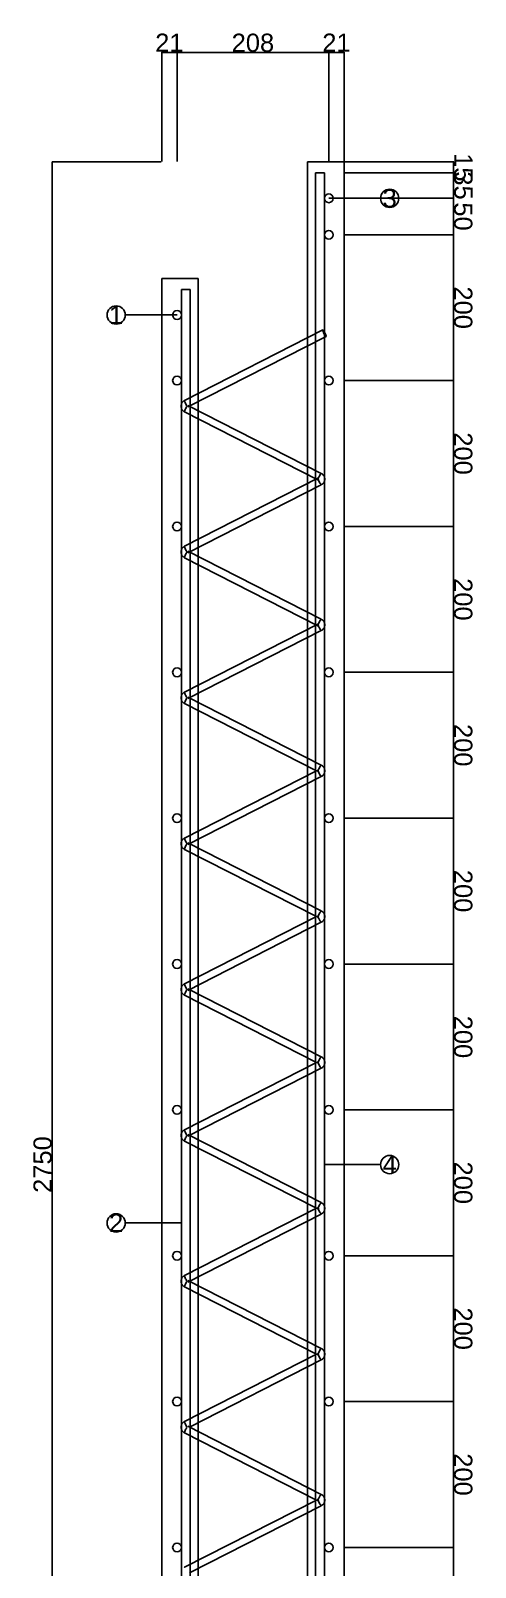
# Model space of a CAD drawing. Header units: millimetres. Extents: x -330 to 11537, y 636 to 5130.
# Drawn here: x 6320 to 6930, y 2873 to 4980 of the extents above; entities that cross this region are included whole.
import ezdxf
from ezdxf.enums import TextEntityAlignment as Align

# ---------------------------------------------------------------- set-up
doc = ezdxf.new("R2010")
doc.units = ezdxf.units.MM
for name, color, linetype in [('cut_line', 7, 'Continuous'), ('form_front_view_embedded', 6, 'Continuous'), ('form_front_view_text', 1, 'Continuous'), ('form_right_view_dimension', 1, 'Continuous'), ('form_right_view_profile', 7, 'Continuous')]:
    doc.layers.add(name, color=color, linetype=linetype)
doc.styles.get("Standard").update_dxf_attribs({"font": 'arial.ttf'})
doc.dimstyles.new('DS_1', dxfattribs={"dimtxt": 25, "dimasz": 0.15, "dimexe": 0.25, "dimexo": 0.625, "dimtad": 1, "dimtxsty": 'Standard', "dimblk": 'OBLIQUE', "dimcen": 2.5, "dimclrd": 256, "dimclre": 256, "dimclrt": 256, "dimazin": 3, "dimtfac": 1, "dimtmove": 1, "dimatfit": 3, "dimlwd": -1, "dimlwe": -1})

# ---------------------------------------------------------------- blocks, each defined once
blk = doc.blocks.new('reinforce_section_two_view_block')
at = {"layer": 'form_front_view_embedded'}
for centre in [(229, 2750), (229, 2700), (21, 2590), (21, 2500), (229, 2500), (21, 2300), (229, 2300), (21, 2100), (229, 2100), (21, 1900), (229, 1900), (21, 1700), (229, 1700), (21, 1500), (229, 1500), (21, 1300), (229, 1300), (21, 1100), (229, 1100), (21, 900), (229, 900)]:
    blk.add_circle(centre, 6, dxfattribs=at)
at = {"layer": 'form_right_view_profile'}
for p, q in [((200, 50), (200, 2800)), ((200, 2800), (250, 2800)), ((211, 65), (211, 2785)), ((211, 2785), (223, 2785)), ((223, 65), (223, 2785)), ((250, 50), (250, 2800)), ((0, 50), (0, 2640)), ((0, 2640), (50, 2640)), ((50, 50), (50, 2640)), ((27, 65), (27, 2625)), ((27, 2625), (39, 2625)), ((39, 65), (39, 2625)), ((31.3, 2472.8), (220.7, 2569.5)), ((35.8, 2463.9), (225.3, 2560.5)), ((220.7, 2569.3), (220.6, 2569.2)), ((220.6, 2569.2), (220.7, 2569)), ((220.7, 2569.5), (220.7, 2569.4)), ((220.8, 2569.5), (220.7, 2569.5)), ((220.7, 2569.4), (220.7, 2569.3)), ((220.7, 2569), (220.8, 2568.5)), ((220.9, 2569.4), (220.8, 2569.5)), ((220.8, 2568.5), (221, 2567.9)), ((221, 2569.4), (220.9, 2569.4)), ((221.1, 2569.2), (221, 2569.4)), ((221, 2567.9), (221.2, 2567.2)), ((221.5, 2568.9), (221.1, 2569.2)), ((221.2, 2567.2), (221.6, 2566.4)), ((221.8, 2568.4), (221.5, 2568.9)), ((221.6, 2566.4), (221.9, 2565.6)), ((222.3, 2567.7), (221.8, 2568.4)), ((221.9, 2565.6), (222.4, 2564.7)), ((222.7, 2567), (222.3, 2567.7)), ((222.4, 2564.7), (222.8, 2563.8)), ((223.2, 2566.2), (222.7, 2567)), ((222.8, 2563.8), (223.3, 2563)), ((223.6, 2565.3), (223.2, 2566.2)), ((223.3, 2563), (223.7, 2562.3)), ((224.1, 2564.4), (223.6, 2565.3)), ((223.7, 2562.3), (224.2, 2561.6)), ((224.4, 2563.6), (224.1, 2564.4)), ((224.2, 2561.6), (224.5, 2561.1)), ((224.8, 2562.8), (224.4, 2563.6)), ((224.5, 2561.1), (224.9, 2560.8)), ((225, 2562.1), (224.8, 2562.8)), ((224.9, 2560.8), (225, 2560.6)), ((225.2, 2561.5), (225, 2562.1)), ((225, 2560.6), (225.1, 2560.6)), ((225.1, 2560.6), (225.2, 2560.5)), ((225.3, 2561), (225.2, 2561.5)), ((225.2, 2560.5), (225.3, 2560.5)), ((225.4, 2560.8), (225.3, 2561)), ((225.3, 2560.7), (225.4, 2560.8)), ((225.3, 2560.6), (225.3, 2560.7)), ((225.3, 2560.5), (225.3, 2560.6)), ((26.6, 2466.2), (26.5, 2465.6)), ((26.5, 2465.6), (26.5, 2465)), ((26.7, 2466.8), (26.6, 2466.2)), ((26.9, 2467.4), (26.7, 2466.8)), ((27, 2467.9), (26.9, 2467.4)), ((27.3, 2468.5), (27, 2467.9)), ((27.5, 2469.1), (27.3, 2468.5)), ((27.8, 2469.6), (27.5, 2469.1)), ((28.1, 2470.1), (27.8, 2469.6)), ((28.5, 2470.6), (28.1, 2470.1)), ((28.9, 2471), (28.5, 2470.6)), ((29.3, 2471.4), (28.9, 2471)), ((29.8, 2471.8), (29.3, 2471.4)), ((30.3, 2472.2), (29.8, 2471.8)), ((30.8, 2472.5), (30.3, 2472.2)), ((31.3, 2472.8), (30.8, 2472.5)), ((31.2, 2472.7), (31.3, 2472.8)), ((31.2, 2472.5), (31.2, 2472.7)), ((31.2, 2472.2), (31.2, 2472.5)), ((31.3, 2471.9), (31.2, 2472.2)), ((31.3, 2472.8), (31.3, 2472.8)), ((31.5, 2471.4), (31.3, 2471.9)), ((31.6, 2470.9), (31.5, 2471.4)), ((32.1, 2469.8), (31.6, 2470.9)), ((32.7, 2468.5), (32.1, 2469.8)), ((33.4, 2467.2), (32.7, 2468.5)), ((34.1, 2466), (33.4, 2467.2)), ((34.7, 2465), (34.1, 2466)), ((218.7, 2372.8), (35.8, 2466.1)), ((26.5, 2465), (26.5, 2464.4)), ((26.5, 2464.4), (26.6, 2463.8)), ((26.6, 2463.8), (26.7, 2463.2)), ((26.7, 2463.2), (26.9, 2462.6)), ((26.9, 2462.6), (27, 2462.1)), ((27, 2462.1), (27.3, 2461.5)), ((27.3, 2461.5), (27.5, 2460.9)), ((27.5, 2460.9), (27.8, 2460.4)), ((27.8, 2460.4), (28.1, 2459.9)), ((28.1, 2459.9), (28.5, 2459.4)), ((28.5, 2459.4), (28.9, 2459)), ((28.9, 2459), (29.3, 2458.6)), ((29.3, 2458.6), (29.8, 2458.2)), ((29.8, 2458.2), (30.3, 2457.8)), ((30.3, 2457.8), (30.8, 2457.5)), ((30.8, 2457.5), (31.3, 2457.2)), ((31.2, 2457.8), (31.3, 2458.1)), ((31.2, 2457.5), (31.2, 2457.8)), ((31.2, 2457.3), (31.2, 2457.5)), ((31.3, 2457.2), (31.2, 2457.3)), ((31.3, 2458.1), (31.5, 2458.6)), ((214.2, 2363.9), (31.3, 2457.2)), ((31.3, 2457.2), (31.3, 2457.2)), ((31.5, 2458.6), (31.6, 2459.1)), ((31.6, 2459.1), (32.1, 2460.2)), ((32.1, 2460.2), (32.7, 2461.5)), ((32.7, 2461.5), (33.4, 2462.8)), ((33.4, 2462.8), (34.1, 2464)), ((34.1, 2464), (34.7, 2465)), ((31.3, 2272.8), (214.2, 2366.1)), ((213.6, 2365.5), (213.5, 2365.3)), ((213.5, 2365.3), (213.5, 2365.2)), ((213.5, 2365.2), (213.5, 2365)), ((213.5, 2365), (213.5, 2364.8)), ((213.5, 2364.8), (213.5, 2364.7)), ((213.5, 2364.7), (213.6, 2364.5)), ((213.7, 2365.7), (213.6, 2365.5)), ((213.6, 2364.5), (213.7, 2364.3)), ((213.8, 2365.8), (213.7, 2365.7)), ((213.7, 2364.3), (213.8, 2364.2)), ((213.9, 2365.9), (213.8, 2365.8)), ((213.8, 2364.2), (213.9, 2364.1)), ((214, 2366), (213.9, 2365.9)), ((213.9, 2364.1), (214, 2364)), ((214.2, 2366.1), (214, 2366)), ((214, 2364), (214.2, 2363.9)), ((214.4, 2365.5), (214.3, 2365)), ((214.3, 2365), (214.4, 2364.5)), ((214.6, 2366.1), (214.4, 2365.5)), ((214.4, 2364.5), (214.6, 2363.9)), ((215.2, 2367.4), (214.6, 2366.1)), ((214.6, 2364.1), (214.9, 2364.5)), ((214.6, 2363.9), (215.2, 2362.6)), ((214.9, 2364.5), (215.3, 2365)), ((215.8, 2368.7), (215.2, 2367.4)), ((215.2, 2362.6), (215.8, 2361.3)), ((216.6, 2370.1), (215.8, 2368.7)), ((215.8, 2361.3), (216.6, 2359.9)), ((217.3, 2371.3), (216.6, 2370.1)), ((216.6, 2359.9), (217.3, 2358.7)), ((217.6, 2371.7), (217.3, 2371.3)), ((217.9, 2372.2), (217.6, 2371.7)), ((218.2, 2372.5), (217.9, 2372.2)), ((218.4, 2372.7), (218.2, 2372.5)), ((218.6, 2372.8), (218.4, 2372.7)), ((218.7, 2372.8), (218.6, 2372.8)), ((218.7, 2372.8), (218.7, 2372.8)), ((219.2, 2372.5), (218.7, 2372.8)), ((219.7, 2372.2), (219.2, 2372.5)), ((220.2, 2371.8), (219.7, 2372.2)), ((220.7, 2371.4), (220.2, 2371.8)), ((221.1, 2371), (220.7, 2371.4)), ((221.5, 2370.6), (221.1, 2371)), ((221.9, 2370.1), (221.5, 2370.6)), ((221.5, 2359.4), (221.9, 2359.9)), ((222.2, 2369.6), (221.9, 2370.1)), ((221.9, 2359.9), (222.2, 2360.4)), ((222.5, 2369.1), (222.2, 2369.6)), ((222.2, 2360.4), (222.5, 2360.9)), ((222.7, 2368.5), (222.5, 2369.1)), ((222.5, 2360.9), (222.7, 2361.5)), ((223, 2367.9), (222.7, 2368.5)), ((222.7, 2361.5), (223, 2362.1)), ((223.1, 2367.4), (223, 2367.9)), ((223, 2362.1), (223.1, 2362.6)), ((223.3, 2366.8), (223.1, 2367.4)), ((223.1, 2362.6), (223.3, 2363.2)), ((223.4, 2366.2), (223.3, 2366.8)), ((223.3, 2363.2), (223.4, 2363.8)), ((223.5, 2365.6), (223.4, 2366.2)), ((223.4, 2363.8), (223.5, 2364.4)), ((223.5, 2365), (223.5, 2365.6)), ((223.5, 2364.4), (223.5, 2365)), ((35.8, 2263.9), (218.7, 2357.2)), ((217.3, 2358.7), (217.6, 2358.3)), ((217.6, 2358.3), (217.9, 2357.8)), ((217.9, 2357.8), (218.2, 2357.5)), ((218.2, 2357.5), (218.4, 2357.3)), ((218.4, 2357.3), (218.6, 2357.2)), ((218.6, 2357.2), (218.7, 2357.2)), ((218.7, 2357.2), (219.2, 2357.5)), ((218.7, 2357.2), (218.7, 2357.2)), ((219.2, 2357.5), (219.7, 2357.8)), ((219.7, 2357.8), (220.2, 2358.2)), ((220.2, 2358.2), (220.7, 2358.6)), ((220.7, 2358.6), (221.1, 2359)), ((221.1, 2359), (221.5, 2359.4)), ((26.6, 2266.2), (26.5, 2265.6)), ((26.5, 2265.6), (26.5, 2265)), ((26.5, 2265), (26.5, 2264.4)), ((26.5, 2264.4), (26.6, 2263.8)), ((26.7, 2266.8), (26.6, 2266.2)), ((26.6, 2263.8), (26.7, 2263.2)), ((26.9, 2267.4), (26.7, 2266.8)), ((26.7, 2263.2), (26.9, 2262.6)), ((27, 2267.9), (26.9, 2267.4)), ((26.9, 2262.6), (27, 2262.1)), ((27.3, 2268.5), (27, 2267.9)), ((27, 2262.1), (27.3, 2261.5)), ((27.5, 2269.1), (27.3, 2268.5)), ((27.3, 2261.5), (27.5, 2260.9)), ((27.8, 2269.6), (27.5, 2269.1)), ((27.5, 2260.9), (27.8, 2260.4)), ((28.1, 2270.1), (27.8, 2269.6)), ((27.8, 2260.4), (28.1, 2259.9)), ((28.5, 2270.6), (28.1, 2270.1)), ((28.1, 2259.9), (28.5, 2259.4)), ((28.9, 2271), (28.5, 2270.6)), ((28.5, 2259.4), (28.9, 2259)), ((29.3, 2271.4), (28.9, 2271)), ((28.9, 2259), (29.3, 2258.6)), ((29.8, 2271.8), (29.3, 2271.4)), ((29.3, 2258.6), (29.8, 2258.2)), ((30.3, 2272.2), (29.8, 2271.8)), ((29.8, 2258.2), (30.3, 2257.8)), ((30.8, 2272.5), (30.3, 2272.2)), ((30.3, 2257.8), (30.8, 2257.5)), ((31.3, 2272.8), (30.8, 2272.5)), ((30.8, 2257.5), (31.3, 2257.2)), ((31.2, 2272.7), (31.3, 2272.8)), ((31.2, 2272.5), (31.2, 2272.7)), ((31.2, 2272.2), (31.2, 2272.5)), ((31.3, 2271.9), (31.2, 2272.2)), ((31.2, 2257.8), (31.3, 2258.1)), ((31.2, 2257.5), (31.2, 2257.8)), ((31.2, 2257.3), (31.2, 2257.5)), ((31.3, 2257.2), (31.2, 2257.3)), ((31.3, 2272.8), (31.3, 2272.8)), ((31.5, 2271.4), (31.3, 2271.9)), ((31.3, 2258.1), (31.5, 2258.6)), ((214.2, 2163.9), (31.3, 2257.2)), ((31.3, 2257.2), (31.3, 2257.2)), ((31.6, 2270.9), (31.5, 2271.4)), ((31.5, 2258.6), (31.6, 2259.1)), ((32.1, 2269.8), (31.6, 2270.9)), ((31.6, 2259.1), (32.1, 2260.2)), ((32.7, 2268.5), (32.1, 2269.8)), ((32.1, 2260.2), (32.7, 2261.5)), ((33.4, 2267.2), (32.7, 2268.5)), ((32.7, 2261.5), (33.4, 2262.8)), ((34.1, 2266), (33.4, 2267.2)), ((33.4, 2262.8), (34.1, 2264)), ((34.7, 2265), (34.1, 2266)), ((34.1, 2264), (34.7, 2265)), ((218.7, 2172.8), (35.8, 2266.1)), ((217.3, 2171.3), (216.6, 2170.1)), ((217.6, 2171.7), (217.3, 2171.3)), ((217.9, 2172.2), (217.6, 2171.7)), ((218.2, 2172.5), (217.9, 2172.2)), ((218.4, 2172.7), (218.2, 2172.5)), ((218.6, 2172.8), (218.4, 2172.7)), ((218.7, 2172.8), (218.6, 2172.8)), ((218.7, 2172.8), (218.7, 2172.8)), ((219.2, 2172.5), (218.7, 2172.8)), ((219.7, 2172.2), (219.2, 2172.5)), ((220.2, 2171.8), (219.7, 2172.2)), ((220.7, 2171.4), (220.2, 2171.8)), ((221.1, 2171), (220.7, 2171.4)), ((221.5, 2170.6), (221.1, 2171)), ((221.9, 2170.1), (221.5, 2170.6)), ((31.3, 2072.8), (214.2, 2166.1)), ((35.8, 2063.9), (218.7, 2157.2)), ((213.6, 2165.5), (213.5, 2165.3)), ((213.5, 2165.3), (213.5, 2165.2)), ((213.5, 2165.2), (213.5, 2165)), ((213.5, 2165), (213.5, 2164.8)), ((213.5, 2164.8), (213.5, 2164.7)), ((213.5, 2164.7), (213.6, 2164.5)), ((213.7, 2165.7), (213.6, 2165.5)), ((213.6, 2164.5), (213.7, 2164.3)), ((213.8, 2165.8), (213.7, 2165.7)), ((213.7, 2164.3), (213.8, 2164.2)), ((213.9, 2165.9), (213.8, 2165.8)), ((213.8, 2164.2), (213.9, 2164.1)), ((214, 2166), (213.9, 2165.9)), ((213.9, 2164.1), (214, 2164)), ((214.2, 2166.1), (214, 2166)), ((214, 2164), (214.2, 2163.9)), ((214.4, 2165.5), (214.3, 2165)), ((214.3, 2165), (214.4, 2164.5)), ((214.6, 2166.1), (214.4, 2165.5)), ((214.4, 2164.5), (214.6, 2163.9)), ((215.2, 2167.4), (214.6, 2166.1)), ((214.6, 2164.1), (214.9, 2164.5)), ((214.6, 2163.9), (215.2, 2162.6)), ((214.9, 2164.5), (215.3, 2165)), ((215.8, 2168.7), (215.2, 2167.4)), ((215.2, 2162.6), (215.8, 2161.3)), ((216.6, 2170.1), (215.8, 2168.7)), ((215.8, 2161.3), (216.6, 2159.9)), ((216.6, 2159.9), (217.3, 2158.7)), ((217.3, 2158.7), (217.6, 2158.3)), ((217.6, 2158.3), (217.9, 2157.8)), ((217.9, 2157.8), (218.2, 2157.5)), ((218.2, 2157.5), (218.4, 2157.3)), ((218.4, 2157.3), (218.6, 2157.2)), ((218.6, 2157.2), (218.7, 2157.2)), ((218.7, 2157.2), (219.2, 2157.5)), ((218.7, 2157.2), (218.7, 2157.2)), ((219.2, 2157.5), (219.7, 2157.8)), ((219.7, 2157.8), (220.2, 2158.2)), ((220.2, 2158.2), (220.7, 2158.6)), ((220.7, 2158.6), (221.1, 2159)), ((221.1, 2159), (221.5, 2159.4)), ((221.5, 2159.4), (221.9, 2159.9)), ((222.2, 2169.6), (221.9, 2170.1)), ((221.9, 2159.9), (222.2, 2160.4)), ((222.5, 2169.1), (222.2, 2169.6)), ((222.2, 2160.4), (222.5, 2160.9)), ((222.7, 2168.5), (222.5, 2169.1)), ((222.5, 2160.9), (222.7, 2161.5)), ((223, 2167.9), (222.7, 2168.5)), ((222.7, 2161.5), (223, 2162.1)), ((223.1, 2167.4), (223, 2167.9)), ((223, 2162.1), (223.1, 2162.6)), ((223.3, 2166.8), (223.1, 2167.4)), ((223.1, 2162.6), (223.3, 2163.2)), ((223.4, 2166.2), (223.3, 2166.8)), ((223.3, 2163.2), (223.4, 2163.8)), ((223.5, 2165.6), (223.4, 2166.2)), ((223.4, 2163.8), (223.5, 2164.4)), ((223.5, 2165), (223.5, 2165.6)), ((223.5, 2164.4), (223.5, 2165)), ((26.6, 2066.2), (26.5, 2065.6)), ((26.5, 2065.6), (26.5, 2065)), ((26.5, 2065), (26.5, 2064.4)), ((26.7, 2066.8), (26.6, 2066.2)), ((26.9, 2067.4), (26.7, 2066.8)), ((27, 2067.9), (26.9, 2067.4)), ((27.3, 2068.5), (27, 2067.9)), ((27.5, 2069.1), (27.3, 2068.5)), ((27.8, 2069.6), (27.5, 2069.1)), ((28.1, 2070.1), (27.8, 2069.6)), ((28.5, 2070.6), (28.1, 2070.1)), ((28.9, 2071), (28.5, 2070.6)), ((29.3, 2071.4), (28.9, 2071)), ((29.8, 2071.8), (29.3, 2071.4)), ((30.3, 2072.2), (29.8, 2071.8)), ((30.8, 2072.5), (30.3, 2072.2)), ((31.3, 2072.8), (30.8, 2072.5)), ((31.2, 2072.7), (31.3, 2072.8)), ((31.2, 2072.5), (31.2, 2072.7)), ((31.2, 2072.2), (31.2, 2072.5)), ((31.3, 2071.9), (31.2, 2072.2)), ((31.3, 2072.8), (31.3, 2072.8)), ((31.5, 2071.4), (31.3, 2071.9)), ((31.6, 2070.9), (31.5, 2071.4)), ((32.1, 2069.8), (31.6, 2070.9)), ((32.7, 2068.5), (32.1, 2069.8)), ((33.4, 2067.2), (32.7, 2068.5)), ((34.1, 2066), (33.4, 2067.2)), ((34.7, 2065), (34.1, 2066)), ((34.1, 2064), (34.7, 2065)), ((218.7, 1972.8), (35.8, 2066.1)), ((26.5, 2064.4), (26.6, 2063.8)), ((26.6, 2063.8), (26.7, 2063.2)), ((26.7, 2063.2), (26.9, 2062.6)), ((26.9, 2062.6), (27, 2062.1)), ((27, 2062.1), (27.3, 2061.5)), ((27.3, 2061.5), (27.5, 2060.9)), ((27.5, 2060.9), (27.8, 2060.4)), ((27.8, 2060.4), (28.1, 2059.9)), ((28.1, 2059.9), (28.5, 2059.4)), ((28.5, 2059.4), (28.9, 2059)), ((28.9, 2059), (29.3, 2058.6)), ((29.3, 2058.6), (29.8, 2058.2)), ((29.8, 2058.2), (30.3, 2057.8)), ((30.3, 2057.8), (30.8, 2057.5)), ((30.8, 2057.5), (31.3, 2057.2)), ((31.2, 2057.8), (31.3, 2058.1)), ((31.2, 2057.5), (31.2, 2057.8)), ((31.2, 2057.3), (31.2, 2057.5)), ((31.3, 2057.2), (31.2, 2057.3)), ((31.3, 2058.1), (31.5, 2058.6)), ((212, 1965), (31.3, 2057.2)), ((31.3, 2057.2), (31.3, 2057.2)), ((31.5, 2058.6), (31.6, 2059.1)), ((31.6, 2059.1), (32.1, 2060.2)), ((32.1, 2060.2), (32.7, 2061.5)), ((32.7, 2061.5), (33.4, 2062.8)), ((33.4, 2062.8), (34.1, 2064)), ((31.3, 1872.8), (212, 1965)), ((213.6, 1965.5), (213.5, 1965.3)), ((213.5, 1965.3), (213.5, 1965.2)), ((213.5, 1965.2), (213.5, 1965)), ((213.5, 1965), (213.5, 1964.8)), ((213.5, 1964.8), (213.5, 1964.7)), ((213.5, 1964.7), (213.6, 1964.5)), ((213.7, 1965.7), (213.6, 1965.5)), ((213.6, 1964.5), (213.7, 1964.3)), ((213.8, 1965.8), (213.7, 1965.7)), ((213.7, 1964.3), (213.8, 1964.2)), ((213.9, 1965.9), (213.8, 1965.8)), ((213.8, 1964.2), (213.9, 1964.1)), ((214, 1966), (213.9, 1965.9)), ((213.9, 1964.1), (214, 1964)), ((214.2, 1966.1), (214, 1966)), ((214, 1964), (214.2, 1963.9)), ((214.4, 1965.5), (214.3, 1965)), ((214.3, 1965), (214.4, 1964.5)), ((214.6, 1966.1), (214.4, 1965.5)), ((214.4, 1964.5), (214.6, 1963.9)), ((215.2, 1967.4), (214.6, 1966.1)), ((214.6, 1964.1), (214.9, 1964.5)), ((214.6, 1963.9), (215.2, 1962.6)), ((214.9, 1964.5), (215.3, 1965)), ((215.8, 1968.7), (215.2, 1967.4)), ((215.2, 1962.6), (215.8, 1961.3)), ((216.6, 1970.1), (215.8, 1968.7)), ((215.8, 1961.3), (216.6, 1959.9)), ((217.3, 1971.3), (216.6, 1970.1)), ((216.6, 1959.9), (217.3, 1958.7)), ((217.6, 1971.7), (217.3, 1971.3)), ((217.9, 1972.2), (217.6, 1971.7)), ((218.2, 1972.5), (217.9, 1972.2)), ((218.4, 1972.7), (218.2, 1972.5)), ((218.6, 1972.8), (218.4, 1972.7)), ((218.7, 1972.8), (218.6, 1972.8)), ((218.7, 1972.8), (218.7, 1972.8)), ((219.2, 1972.5), (218.7, 1972.8)), ((219.7, 1972.2), (219.2, 1972.5)), ((220.2, 1971.8), (219.7, 1972.2)), ((220.7, 1971.4), (220.2, 1971.8)), ((221.1, 1971), (220.7, 1971.4)), ((221.5, 1970.6), (221.1, 1971)), ((221.9, 1970.1), (221.5, 1970.6)), ((221.5, 1959.4), (221.9, 1959.9)), ((222.2, 1969.6), (221.9, 1970.1)), ((221.9, 1959.9), (222.2, 1960.4)), ((222.5, 1969.1), (222.2, 1969.6)), ((222.2, 1960.4), (222.5, 1960.9)), ((222.7, 1968.5), (222.5, 1969.1)), ((222.5, 1960.9), (222.7, 1961.5)), ((223, 1967.9), (222.7, 1968.5)), ((222.7, 1961.5), (223, 1962.1)), ((223.1, 1967.4), (223, 1967.9)), ((223, 1962.1), (223.1, 1962.6)), ((223.3, 1966.8), (223.1, 1967.4)), ((223.1, 1962.6), (223.3, 1963.2)), ((223.4, 1966.2), (223.3, 1966.8)), ((223.3, 1963.2), (223.4, 1963.8)), ((223.5, 1965.6), (223.4, 1966.2)), ((223.4, 1963.8), (223.5, 1964.4)), ((223.5, 1965), (223.5, 1965.6)), ((223.5, 1964.4), (223.5, 1965)), ((35.8, 1863.9), (218.7, 1957.2)), ((217.3, 1958.7), (217.6, 1958.3)), ((217.6, 1958.3), (217.9, 1957.8)), ((217.9, 1957.8), (218.2, 1957.5)), ((218.2, 1957.5), (218.4, 1957.3)), ((218.4, 1957.3), (218.6, 1957.2)), ((218.6, 1957.2), (218.7, 1957.2)), ((218.7, 1957.2), (219.2, 1957.5)), ((218.7, 1957.2), (218.7, 1957.2)), ((219.2, 1957.5), (219.7, 1957.8)), ((219.7, 1957.8), (220.2, 1958.2)), ((220.2, 1958.2), (220.7, 1958.6)), ((220.7, 1958.6), (221.1, 1959)), ((221.1, 1959), (221.5, 1959.4)), ((26.6, 1866.2), (26.5, 1865.6)), ((26.5, 1865.6), (26.5, 1865)), ((26.5, 1865), (26.5, 1864.4)), ((26.5, 1864.4), (26.6, 1863.8)), ((26.7, 1866.8), (26.6, 1866.2)), ((26.6, 1863.8), (26.7, 1863.2)), ((26.9, 1867.4), (26.7, 1866.8)), ((26.7, 1863.2), (26.9, 1862.6)), ((27, 1867.9), (26.9, 1867.4)), ((26.9, 1862.6), (27, 1862.1)), ((27.3, 1868.5), (27, 1867.9)), ((27, 1862.1), (27.3, 1861.5)), ((27.5, 1869.1), (27.3, 1868.5)), ((27.3, 1861.5), (27.5, 1860.9)), ((27.8, 1869.6), (27.5, 1869.1)), ((27.5, 1860.9), (27.8, 1860.4)), ((28.1, 1870.1), (27.8, 1869.6)), ((27.8, 1860.4), (28.1, 1859.9)), ((28.5, 1870.6), (28.1, 1870.1)), ((28.1, 1859.9), (28.5, 1859.4)), ((28.9, 1871), (28.5, 1870.6)), ((28.5, 1859.4), (28.9, 1859)), ((29.3, 1871.4), (28.9, 1871)), ((28.9, 1859), (29.3, 1858.6)), ((29.8, 1871.8), (29.3, 1871.4)), ((29.3, 1858.6), (29.8, 1858.2)), ((30.3, 1872.2), (29.8, 1871.8)), ((29.8, 1858.2), (30.3, 1857.8)), ((30.8, 1872.5), (30.3, 1872.2)), ((30.3, 1857.8), (30.8, 1857.5)), ((31.3, 1872.8), (30.8, 1872.5)), ((30.8, 1857.5), (31.3, 1857.2)), ((31.2, 1872.7), (31.3, 1872.8)), ((31.2, 1872.5), (31.2, 1872.7)), ((31.2, 1872.2), (31.2, 1872.5)), ((31.3, 1871.9), (31.2, 1872.2)), ((31.2, 1857.8), (31.3, 1858.1)), ((31.2, 1857.5), (31.2, 1857.8)), ((31.2, 1857.3), (31.2, 1857.5)), ((31.3, 1857.2), (31.2, 1857.3)), ((31.3, 1872.8), (31.3, 1872.8)), ((31.5, 1871.4), (31.3, 1871.9)), ((31.3, 1858.1), (31.5, 1858.6)), ((212, 1765), (31.3, 1857.2)), ((31.3, 1857.2), (31.3, 1857.2)), ((31.6, 1870.9), (31.5, 1871.4)), ((31.5, 1858.6), (31.6, 1859.1)), ((32.1, 1869.8), (31.6, 1870.9)), ((31.6, 1859.1), (32.1, 1860.2)), ((32.7, 1868.5), (32.1, 1869.8)), ((32.1, 1860.2), (32.7, 1861.5)), ((33.4, 1867.2), (32.7, 1868.5)), ((32.7, 1861.5), (33.4, 1862.8)), ((34.1, 1866), (33.4, 1867.2)), ((33.4, 1862.8), (34.1, 1864)), ((34.7, 1865), (34.1, 1866)), ((34.1, 1864), (34.7, 1865)), ((218.7, 1772.8), (35.8, 1866.1)), ((216.6, 1770.1), (215.8, 1768.7)), ((217.3, 1771.3), (216.6, 1770.1)), ((217.6, 1771.7), (217.3, 1771.3)), ((217.9, 1772.2), (217.6, 1771.7)), ((218.2, 1772.5), (217.9, 1772.2)), ((218.4, 1772.7), (218.2, 1772.5)), ((218.6, 1772.8), (218.4, 1772.7)), ((218.7, 1772.8), (218.6, 1772.8)), ((218.7, 1772.8), (218.7, 1772.8)), ((219.2, 1772.5), (218.7, 1772.8)), ((219.7, 1772.2), (219.2, 1772.5)), ((220.2, 1771.8), (219.7, 1772.2)), ((220.7, 1771.4), (220.2, 1771.8)), ((221.1, 1771), (220.7, 1771.4)), ((221.5, 1770.6), (221.1, 1771)), ((221.9, 1770.1), (221.5, 1770.6)), ((222.2, 1769.6), (221.9, 1770.1)), ((31.3, 1672.8), (212, 1765)), ((35.8, 1663.9), (218.7, 1757.2)), ((213.6, 1765.5), (213.5, 1765.3)), ((213.5, 1765.3), (213.5, 1765.2)), ((213.5, 1765.2), (213.5, 1765)), ((213.5, 1765), (213.5, 1764.8)), ((213.5, 1764.8), (213.5, 1764.7)), ((213.5, 1764.7), (213.6, 1764.5)), ((213.7, 1765.7), (213.6, 1765.5)), ((213.6, 1764.5), (213.7, 1764.3)), ((213.8, 1765.8), (213.7, 1765.7)), ((213.7, 1764.3), (213.8, 1764.2)), ((213.9, 1765.9), (213.8, 1765.8)), ((213.8, 1764.2), (213.9, 1764.1)), ((214, 1766), (213.9, 1765.9)), ((213.9, 1764.1), (214, 1764)), ((214.2, 1766.1), (214, 1766)), ((214, 1764), (214.2, 1763.9)), ((214.4, 1765.5), (214.3, 1765)), ((214.3, 1765), (214.4, 1764.5)), ((214.6, 1766.1), (214.4, 1765.5)), ((214.4, 1764.5), (214.6, 1763.9)), ((215.2, 1767.4), (214.6, 1766.1)), ((214.6, 1764.1), (214.9, 1764.5)), ((214.6, 1763.9), (215.2, 1762.6)), ((214.9, 1764.5), (215.3, 1765)), ((215.8, 1768.7), (215.2, 1767.4)), ((215.2, 1762.6), (215.8, 1761.3)), ((215.8, 1761.3), (216.6, 1759.9)), ((216.6, 1759.9), (217.3, 1758.7)), ((217.3, 1758.7), (217.6, 1758.3)), ((217.6, 1758.3), (217.9, 1757.8)), ((217.9, 1757.8), (218.2, 1757.5)), ((218.2, 1757.5), (218.4, 1757.3)), ((218.4, 1757.3), (218.6, 1757.2)), ((218.6, 1757.2), (218.7, 1757.2)), ((218.7, 1757.2), (219.2, 1757.5)), ((218.7, 1757.2), (218.7, 1757.2)), ((219.2, 1757.5), (219.7, 1757.8)), ((219.7, 1757.8), (220.2, 1758.2)), ((220.2, 1758.2), (220.7, 1758.6)), ((220.7, 1758.6), (221.1, 1759)), ((221.1, 1759), (221.5, 1759.4)), ((221.5, 1759.4), (221.9, 1759.9)), ((221.9, 1759.9), (222.2, 1760.4)), ((222.5, 1769.1), (222.2, 1769.6)), ((222.2, 1760.4), (222.5, 1760.9)), ((222.7, 1768.5), (222.5, 1769.1)), ((222.5, 1760.9), (222.7, 1761.5)), ((223, 1767.9), (222.7, 1768.5)), ((222.7, 1761.5), (223, 1762.1)), ((223.1, 1767.4), (223, 1767.9)), ((223, 1762.1), (223.1, 1762.6)), ((223.3, 1766.8), (223.1, 1767.4)), ((223.1, 1762.6), (223.3, 1763.2)), ((223.4, 1766.2), (223.3, 1766.8)), ((223.3, 1763.2), (223.4, 1763.8)), ((223.5, 1765.6), (223.4, 1766.2)), ((223.4, 1763.8), (223.5, 1764.4)), ((223.5, 1765), (223.5, 1765.6)), ((223.5, 1764.4), (223.5, 1765)), ((26.6, 1666.2), (26.5, 1665.6)), ((26.5, 1665.6), (26.5, 1665)), ((26.5, 1665), (26.5, 1664.4)), ((26.7, 1666.8), (26.6, 1666.2)), ((26.9, 1667.4), (26.7, 1666.8)), ((27, 1667.9), (26.9, 1667.4)), ((27.3, 1668.5), (27, 1667.9)), ((27.5, 1669.1), (27.3, 1668.5)), ((27.8, 1669.6), (27.5, 1669.1)), ((28.1, 1670.1), (27.8, 1669.6)), ((28.5, 1670.6), (28.1, 1670.1)), ((28.9, 1671), (28.5, 1670.6)), ((29.3, 1671.4), (28.9, 1671)), ((29.8, 1671.8), (29.3, 1671.4)), ((30.3, 1672.2), (29.8, 1671.8)), ((30.8, 1672.5), (30.3, 1672.2)), ((31.3, 1672.8), (30.8, 1672.5)), ((31.2, 1672.7), (31.3, 1672.8)), ((31.2, 1672.5), (31.2, 1672.7)), ((31.2, 1672.2), (31.2, 1672.5)), ((31.3, 1671.9), (31.2, 1672.2)), ((31.3, 1672.8), (31.3, 1672.8)), ((31.5, 1671.4), (31.3, 1671.9)), ((31.6, 1670.9), (31.5, 1671.4)), ((32.1, 1669.8), (31.6, 1670.9)), ((32.7, 1668.5), (32.1, 1669.8)), ((33.4, 1667.2), (32.7, 1668.5)), ((34.1, 1666), (33.4, 1667.2)), ((34.7, 1665), (34.1, 1666)), ((34.1, 1664), (34.7, 1665)), ((218.7, 1572.8), (35.8, 1666.1)), ((26.5, 1664.4), (26.6, 1663.8)), ((26.6, 1663.8), (26.7, 1663.2)), ((26.7, 1663.2), (26.9, 1662.6)), ((26.9, 1662.6), (27, 1662.1)), ((27, 1662.1), (27.3, 1661.5)), ((27.3, 1661.5), (27.5, 1660.9)), ((27.5, 1660.9), (27.8, 1660.4)), ((27.8, 1660.4), (28.1, 1659.9)), ((28.1, 1659.9), (28.5, 1659.4)), ((28.5, 1659.4), (28.9, 1659)), ((28.9, 1659), (29.3, 1658.6)), ((29.3, 1658.6), (29.8, 1658.2)), ((29.8, 1658.2), (30.3, 1657.8)), ((30.3, 1657.8), (30.8, 1657.5)), ((30.8, 1657.5), (31.3, 1657.2)), ((31.2, 1657.8), (31.3, 1658.1)), ((31.2, 1657.5), (31.2, 1657.8)), ((31.2, 1657.3), (31.2, 1657.5)), ((31.3, 1657.2), (31.2, 1657.3)), ((31.3, 1658.1), (31.5, 1658.6)), ((212, 1565), (31.3, 1657.2)), ((31.3, 1657.2), (31.3, 1657.2)), ((31.5, 1658.6), (31.6, 1659.1)), ((31.6, 1659.1), (32.1, 1660.2)), ((32.1, 1660.2), (32.7, 1661.5)), ((32.7, 1661.5), (33.4, 1662.8)), ((33.4, 1662.8), (34.1, 1664)), ((31.3, 1472.8), (212, 1565)), ((213.6, 1565.5), (213.5, 1565.3)), ((213.5, 1565.3), (213.5, 1565.2)), ((213.5, 1565.2), (213.5, 1565)), ((213.5, 1565), (213.5, 1564.8)), ((213.5, 1564.8), (213.5, 1564.7)), ((213.5, 1564.7), (213.6, 1564.5)), ((213.7, 1565.7), (213.6, 1565.5)), ((213.6, 1564.5), (213.7, 1564.3)), ((213.8, 1565.8), (213.7, 1565.7)), ((213.7, 1564.3), (213.8, 1564.2)), ((213.9, 1565.9), (213.8, 1565.8)), ((213.8, 1564.2), (213.9, 1564.1)), ((214, 1566), (213.9, 1565.9)), ((213.9, 1564.1), (214, 1564)), ((214.2, 1566.1), (214, 1566)), ((214, 1564), (214.2, 1563.9)), ((214.4, 1565.5), (214.3, 1565)), ((214.3, 1565), (214.4, 1564.5)), ((214.6, 1566.1), (214.4, 1565.5)), ((214.4, 1564.5), (214.6, 1563.9)), ((215.2, 1567.4), (214.6, 1566.1)), ((214.6, 1564.1), (214.9, 1564.5)), ((214.6, 1563.9), (215.2, 1562.6)), ((214.9, 1564.5), (215.3, 1565)), ((215.8, 1568.7), (215.2, 1567.4)), ((215.2, 1562.6), (215.8, 1561.3)), ((216.6, 1570.1), (215.8, 1568.7)), ((215.8, 1561.3), (216.6, 1559.9)), ((217.3, 1571.3), (216.6, 1570.1)), ((216.6, 1559.9), (217.3, 1558.7)), ((217.6, 1571.7), (217.3, 1571.3)), ((217.9, 1572.2), (217.6, 1571.7)), ((218.2, 1572.5), (217.9, 1572.2)), ((218.4, 1572.7), (218.2, 1572.5)), ((218.6, 1572.8), (218.4, 1572.7)), ((218.7, 1572.8), (218.6, 1572.8)), ((218.7, 1572.8), (218.7, 1572.8)), ((219.2, 1572.5), (218.7, 1572.8)), ((219.7, 1572.2), (219.2, 1572.5)), ((220.2, 1571.8), (219.7, 1572.2)), ((220.7, 1571.4), (220.2, 1571.8)), ((221.1, 1571), (220.7, 1571.4)), ((221.5, 1570.6), (221.1, 1571)), ((221.1, 1559), (221.5, 1559.4)), ((221.9, 1570.1), (221.5, 1570.6)), ((221.5, 1559.4), (221.9, 1559.9)), ((222.2, 1569.6), (221.9, 1570.1)), ((221.9, 1559.9), (222.2, 1560.4)), ((222.5, 1569.1), (222.2, 1569.6)), ((222.2, 1560.4), (222.5, 1560.9)), ((222.7, 1568.5), (222.5, 1569.1)), ((222.5, 1560.9), (222.7, 1561.5)), ((223, 1567.9), (222.7, 1568.5)), ((222.7, 1561.5), (223, 1562.1)), ((223.1, 1567.4), (223, 1567.9)), ((223, 1562.1), (223.1, 1562.6)), ((223.3, 1566.8), (223.1, 1567.4)), ((223.1, 1562.6), (223.3, 1563.2)), ((223.4, 1566.2), (223.3, 1566.8)), ((223.3, 1563.2), (223.4, 1563.8)), ((223.5, 1565.6), (223.4, 1566.2)), ((223.4, 1563.8), (223.5, 1564.4)), ((223.5, 1565), (223.5, 1565.6)), ((223.5, 1564.4), (223.5, 1565)), ((35.8, 1463.9), (218.7, 1557.2)), ((217.3, 1558.7), (217.6, 1558.3)), ((217.6, 1558.3), (217.9, 1557.8)), ((217.9, 1557.8), (218.2, 1557.5)), ((218.2, 1557.5), (218.4, 1557.3)), ((218.4, 1557.3), (218.6, 1557.2)), ((218.6, 1557.2), (218.7, 1557.2)), ((218.7, 1557.2), (219.2, 1557.5)), ((218.7, 1557.2), (218.7, 1557.2)), ((219.2, 1557.5), (219.7, 1557.8)), ((219.7, 1557.8), (220.2, 1558.2)), ((220.2, 1558.2), (220.7, 1558.6)), ((220.7, 1558.6), (221.1, 1559)), ((26.6, 1466.2), (26.5, 1465.6)), ((26.5, 1465.6), (26.5, 1465)), ((26.5, 1465), (26.5, 1464.4)), ((26.5, 1464.4), (26.6, 1463.8)), ((26.7, 1466.8), (26.6, 1466.2)), ((26.6, 1463.8), (26.7, 1463.2)), ((26.9, 1467.4), (26.7, 1466.8)), ((26.7, 1463.2), (26.9, 1462.6)), ((27, 1467.9), (26.9, 1467.4)), ((26.9, 1462.6), (27, 1462.1)), ((27.3, 1468.5), (27, 1467.9)), ((27, 1462.1), (27.3, 1461.5)), ((27.5, 1469.1), (27.3, 1468.5)), ((27.3, 1461.5), (27.5, 1460.9)), ((27.8, 1469.6), (27.5, 1469.1)), ((27.5, 1460.9), (27.8, 1460.4)), ((28.1, 1470.1), (27.8, 1469.6)), ((27.8, 1460.4), (28.1, 1459.9)), ((28.5, 1470.6), (28.1, 1470.1)), ((28.1, 1459.9), (28.5, 1459.4)), ((28.9, 1471), (28.5, 1470.6)), ((28.5, 1459.4), (28.9, 1459)), ((29.3, 1471.4), (28.9, 1471)), ((28.9, 1459), (29.3, 1458.6)), ((29.8, 1471.8), (29.3, 1471.4)), ((29.3, 1458.6), (29.8, 1458.2)), ((30.3, 1472.2), (29.8, 1471.8)), ((29.8, 1458.2), (30.3, 1457.8)), ((30.8, 1472.5), (30.3, 1472.2)), ((30.3, 1457.8), (30.8, 1457.5)), ((31.3, 1472.8), (30.8, 1472.5)), ((30.8, 1457.5), (31.3, 1457.2)), ((31.2, 1472.7), (31.3, 1472.8)), ((31.2, 1472.5), (31.2, 1472.7)), ((31.2, 1472.2), (31.2, 1472.5)), ((31.3, 1471.9), (31.2, 1472.2)), ((31.2, 1457.8), (31.3, 1458.1)), ((31.2, 1457.5), (31.2, 1457.8)), ((31.2, 1457.3), (31.2, 1457.5)), ((31.3, 1457.2), (31.2, 1457.3)), ((31.3, 1472.8), (31.3, 1472.8)), ((31.5, 1471.4), (31.3, 1471.9)), ((31.3, 1458.1), (31.5, 1458.6)), ((212, 1365), (31.3, 1457.2)), ((31.3, 1457.2), (31.3, 1457.2)), ((31.6, 1470.9), (31.5, 1471.4)), ((31.5, 1458.6), (31.6, 1459.1)), ((32.1, 1469.8), (31.6, 1470.9)), ((31.6, 1459.1), (32.1, 1460.2)), ((32.7, 1468.5), (32.1, 1469.8)), ((32.1, 1460.2), (32.7, 1461.5)), ((33.4, 1467.2), (32.7, 1468.5)), ((32.7, 1461.5), (33.4, 1462.8)), ((34.1, 1466), (33.4, 1467.2)), ((33.4, 1462.8), (34.1, 1464)), ((34.7, 1465), (34.1, 1466)), ((34.1, 1464), (34.7, 1465)), ((218.7, 1372.8), (35.8, 1466.1)), ((216.6, 1370.1), (215.8, 1368.7)), ((217.3, 1371.3), (216.6, 1370.1)), ((217.6, 1371.7), (217.3, 1371.3)), ((217.9, 1372.2), (217.6, 1371.7)), ((218.2, 1372.5), (217.9, 1372.2)), ((218.4, 1372.7), (218.2, 1372.5)), ((218.6, 1372.8), (218.4, 1372.7)), ((218.7, 1372.8), (218.6, 1372.8)), ((218.7, 1372.8), (218.7, 1372.8)), ((219.2, 1372.5), (218.7, 1372.8)), ((219.7, 1372.2), (219.2, 1372.5)), ((220.2, 1371.8), (219.7, 1372.2)), ((220.7, 1371.4), (220.2, 1371.8)), ((221.1, 1371), (220.7, 1371.4)), ((221.5, 1370.6), (221.1, 1371)), ((221.9, 1370.1), (221.5, 1370.6)), ((222.2, 1369.6), (221.9, 1370.1)), ((222.5, 1369.1), (222.2, 1369.6)), ((31.3, 1272.8), (212, 1365)), ((35.8, 1263.9), (218.7, 1357.2)), ((213.6, 1365.5), (213.5, 1365.3)), ((213.5, 1365.3), (213.5, 1365.2)), ((213.5, 1365.2), (213.5, 1365)), ((213.5, 1365), (213.5, 1364.8)), ((213.5, 1364.8), (213.5, 1364.7)), ((213.5, 1364.7), (213.6, 1364.5)), ((213.7, 1365.7), (213.6, 1365.5)), ((213.6, 1364.5), (213.7, 1364.3)), ((213.8, 1365.8), (213.7, 1365.7)), ((213.7, 1364.3), (213.8, 1364.2)), ((213.9, 1365.9), (213.8, 1365.8)), ((213.8, 1364.2), (213.9, 1364.1)), ((214, 1366), (213.9, 1365.9)), ((213.9, 1364.1), (214, 1364)), ((214.2, 1366.1), (214, 1366)), ((214, 1364), (214.2, 1363.9)), ((214.4, 1365.5), (214.3, 1365)), ((214.3, 1365), (214.4, 1364.5)), ((214.6, 1366.1), (214.4, 1365.5)), ((214.4, 1364.5), (214.6, 1363.9)), ((215.2, 1367.4), (214.6, 1366.1)), ((214.6, 1364.1), (214.9, 1364.5)), ((214.6, 1363.9), (215.2, 1362.6)), ((214.9, 1364.5), (215.3, 1365)), ((215.8, 1368.7), (215.2, 1367.4)), ((215.2, 1362.6), (215.8, 1361.3)), ((215.8, 1361.3), (216.6, 1359.9)), ((216.6, 1359.9), (217.3, 1358.7)), ((217.3, 1358.7), (217.6, 1358.3)), ((217.6, 1358.3), (217.9, 1357.8)), ((217.9, 1357.8), (218.2, 1357.5)), ((218.2, 1357.5), (218.4, 1357.3)), ((218.4, 1357.3), (218.6, 1357.2)), ((218.6, 1357.2), (218.7, 1357.2)), ((218.7, 1357.2), (219.2, 1357.5)), ((218.7, 1357.2), (218.7, 1357.2)), ((219.2, 1357.5), (219.7, 1357.8)), ((219.7, 1357.8), (220.2, 1358.2)), ((220.2, 1358.2), (220.7, 1358.6)), ((220.7, 1358.6), (221.1, 1359)), ((221.1, 1359), (221.5, 1359.4)), ((221.5, 1359.4), (221.9, 1359.9)), ((221.9, 1359.9), (222.2, 1360.4)), ((222.2, 1360.4), (222.5, 1360.9)), ((222.7, 1368.5), (222.5, 1369.1)), ((222.5, 1360.9), (222.7, 1361.5)), ((223, 1367.9), (222.7, 1368.5)), ((222.7, 1361.5), (223, 1362.1)), ((223.1, 1367.4), (223, 1367.9)), ((223, 1362.1), (223.1, 1362.6)), ((223.3, 1366.8), (223.1, 1367.4)), ((223.1, 1362.6), (223.3, 1363.2)), ((223.4, 1366.2), (223.3, 1366.8)), ((223.3, 1363.2), (223.4, 1363.8)), ((223.5, 1365.6), (223.4, 1366.2)), ((223.4, 1363.8), (223.5, 1364.4)), ((223.5, 1365), (223.5, 1365.6)), ((223.5, 1364.4), (223.5, 1365)), ((26.6, 1266.2), (26.5, 1265.6)), ((26.5, 1265.6), (26.5, 1265)), ((26.5, 1265), (26.5, 1264.4)), ((26.5, 1264.4), (26.6, 1263.8)), ((26.7, 1266.8), (26.6, 1266.2)), ((26.9, 1267.4), (26.7, 1266.8)), ((27, 1267.9), (26.9, 1267.4)), ((27.3, 1268.5), (27, 1267.9)), ((27.5, 1269.1), (27.3, 1268.5)), ((27.8, 1269.6), (27.5, 1269.1)), ((28.1, 1270.1), (27.8, 1269.6)), ((28.5, 1270.6), (28.1, 1270.1)), ((28.9, 1271), (28.5, 1270.6)), ((29.3, 1271.4), (28.9, 1271)), ((29.8, 1271.8), (29.3, 1271.4)), ((30.3, 1272.2), (29.8, 1271.8)), ((30.8, 1272.5), (30.3, 1272.2)), ((31.3, 1272.8), (30.8, 1272.5)), ((31.2, 1272.7), (31.3, 1272.8)), ((31.2, 1272.5), (31.2, 1272.7)), ((31.2, 1272.2), (31.2, 1272.5)), ((31.3, 1271.9), (31.2, 1272.2)), ((31.3, 1272.8), (31.3, 1272.8)), ((31.5, 1271.4), (31.3, 1271.9)), ((31.6, 1270.9), (31.5, 1271.4)), ((32.1, 1269.8), (31.6, 1270.9)), ((32.7, 1268.5), (32.1, 1269.8)), ((33.4, 1267.2), (32.7, 1268.5)), ((34.1, 1266), (33.4, 1267.2)), ((34.7, 1265), (34.1, 1266)), ((34.1, 1264), (34.7, 1265)), ((218.7, 1172.8), (35.8, 1266.1)), ((26.6, 1263.8), (26.7, 1263.2)), ((26.7, 1263.2), (26.9, 1262.6)), ((26.9, 1262.6), (27, 1262.1)), ((27, 1262.1), (27.3, 1261.5)), ((27.3, 1261.5), (27.5, 1260.9)), ((27.5, 1260.9), (27.8, 1260.4)), ((27.8, 1260.4), (28.1, 1259.9)), ((28.1, 1259.9), (28.5, 1259.4)), ((28.5, 1259.4), (28.9, 1259)), ((28.9, 1259), (29.3, 1258.6)), ((29.3, 1258.6), (29.8, 1258.2)), ((29.8, 1258.2), (30.3, 1257.8)), ((30.3, 1257.8), (30.8, 1257.5)), ((30.8, 1257.5), (31.3, 1257.2)), ((31.2, 1257.8), (31.3, 1258.1)), ((31.2, 1257.5), (31.2, 1257.8)), ((31.2, 1257.3), (31.2, 1257.5)), ((31.3, 1257.2), (31.2, 1257.3)), ((31.3, 1258.1), (31.5, 1258.6)), ((212, 1165), (31.3, 1257.2)), ((31.3, 1257.2), (31.3, 1257.2)), ((31.5, 1258.6), (31.6, 1259.1)), ((31.6, 1259.1), (32.1, 1260.2)), ((32.1, 1260.2), (32.7, 1261.5)), ((32.7, 1261.5), (33.4, 1262.8)), ((33.4, 1262.8), (34.1, 1264)), ((31.3, 1072.8), (212, 1165)), ((213.6, 1165.5), (213.5, 1165.3)), ((213.5, 1165.3), (213.5, 1165.2)), ((213.5, 1165.2), (213.5, 1165)), ((213.5, 1165), (213.5, 1164.8)), ((213.5, 1164.8), (213.5, 1164.7)), ((213.5, 1164.7), (213.6, 1164.5)), ((213.7, 1165.7), (213.6, 1165.5)), ((213.6, 1164.5), (213.7, 1164.3)), ((213.8, 1165.8), (213.7, 1165.7)), ((213.7, 1164.3), (213.8, 1164.2)), ((213.9, 1165.9), (213.8, 1165.8)), ((213.8, 1164.2), (213.9, 1164.1)), ((214, 1166), (213.9, 1165.9)), ((213.9, 1164.1), (214, 1164)), ((214.2, 1166.1), (214, 1166)), ((214, 1164), (214.2, 1163.9)), ((214.4, 1165.5), (214.3, 1165)), ((214.3, 1165), (214.4, 1164.5)), ((214.6, 1166.1), (214.4, 1165.5)), ((214.4, 1164.5), (214.6, 1163.9)), ((215.2, 1167.4), (214.6, 1166.1)), ((214.6, 1164.1), (214.9, 1164.5)), ((214.6, 1163.9), (215.2, 1162.6)), ((214.9, 1164.5), (215.3, 1165)), ((215.8, 1168.7), (215.2, 1167.4)), ((215.2, 1162.6), (215.8, 1161.3)), ((216.6, 1170.1), (215.8, 1168.7)), ((215.8, 1161.3), (216.6, 1159.9)), ((217.3, 1171.3), (216.6, 1170.1)), ((216.6, 1159.9), (217.3, 1158.7)), ((217.6, 1171.7), (217.3, 1171.3)), ((217.9, 1172.2), (217.6, 1171.7)), ((218.2, 1172.5), (217.9, 1172.2)), ((218.4, 1172.7), (218.2, 1172.5)), ((218.6, 1172.8), (218.4, 1172.7)), ((218.7, 1172.8), (218.6, 1172.8)), ((218.7, 1172.8), (218.7, 1172.8)), ((219.2, 1172.5), (218.7, 1172.8)), ((219.7, 1172.2), (219.2, 1172.5)), ((220.2, 1171.8), (219.7, 1172.2)), ((220.7, 1171.4), (220.2, 1171.8)), ((221.1, 1171), (220.7, 1171.4)), ((220.7, 1158.6), (221.1, 1159)), ((221.5, 1170.6), (221.1, 1171)), ((221.1, 1159), (221.5, 1159.4)), ((221.9, 1170.1), (221.5, 1170.6)), ((221.5, 1159.4), (221.9, 1159.9)), ((222.2, 1169.6), (221.9, 1170.1)), ((221.9, 1159.9), (222.2, 1160.4)), ((222.5, 1169.1), (222.2, 1169.6)), ((222.2, 1160.4), (222.5, 1160.9)), ((222.7, 1168.5), (222.5, 1169.1)), ((222.5, 1160.9), (222.7, 1161.5)), ((223, 1167.9), (222.7, 1168.5)), ((222.7, 1161.5), (223, 1162.1)), ((223.1, 1167.4), (223, 1167.9)), ((223, 1162.1), (223.1, 1162.6)), ((223.3, 1166.8), (223.1, 1167.4)), ((223.1, 1162.6), (223.3, 1163.2)), ((223.4, 1166.2), (223.3, 1166.8)), ((223.3, 1163.2), (223.4, 1163.8)), ((223.5, 1165.6), (223.4, 1166.2)), ((223.4, 1163.8), (223.5, 1164.4)), ((223.5, 1165), (223.5, 1165.6)), ((223.5, 1164.4), (223.5, 1165)), ((38, 1065), (218.7, 1157.2)), ((217.3, 1158.7), (217.6, 1158.3)), ((217.6, 1158.3), (217.9, 1157.8)), ((217.9, 1157.8), (218.2, 1157.5)), ((218.2, 1157.5), (218.4, 1157.3)), ((218.4, 1157.3), (218.6, 1157.2)), ((218.6, 1157.2), (218.7, 1157.2)), ((218.7, 1157.2), (219.2, 1157.5)), ((218.7, 1157.2), (218.7, 1157.2)), ((219.2, 1157.5), (219.7, 1157.8)), ((219.7, 1157.8), (220.2, 1158.2)), ((220.2, 1158.2), (220.7, 1158.6)), ((26.6, 1066.2), (26.5, 1065.6)), ((26.5, 1065.6), (26.5, 1065)), ((26.5, 1065), (26.5, 1064.4)), ((26.5, 1064.4), (26.6, 1063.8)), ((26.7, 1066.8), (26.6, 1066.2)), ((26.6, 1063.8), (26.7, 1063.2)), ((26.9, 1067.4), (26.7, 1066.8)), ((26.7, 1063.2), (26.9, 1062.6)), ((27, 1067.9), (26.9, 1067.4)), ((26.9, 1062.6), (27, 1062.1)), ((27.3, 1068.5), (27, 1067.9)), ((27, 1062.1), (27.3, 1061.5)), ((27.5, 1069.1), (27.3, 1068.5)), ((27.3, 1061.5), (27.5, 1060.9)), ((27.8, 1069.6), (27.5, 1069.1)), ((27.5, 1060.9), (27.8, 1060.4)), ((28.1, 1070.1), (27.8, 1069.6)), ((27.8, 1060.4), (28.1, 1059.9)), ((28.5, 1070.6), (28.1, 1070.1)), ((28.1, 1059.9), (28.5, 1059.4)), ((28.9, 1071), (28.5, 1070.6)), ((28.5, 1059.4), (28.9, 1059)), ((29.3, 1071.4), (28.9, 1071)), ((28.9, 1059), (29.3, 1058.6)), ((29.8, 1071.8), (29.3, 1071.4)), ((29.3, 1058.6), (29.8, 1058.2)), ((30.3, 1072.2), (29.8, 1071.8)), ((29.8, 1058.2), (30.3, 1057.8)), ((30.8, 1072.5), (30.3, 1072.2)), ((30.3, 1057.8), (30.8, 1057.5)), ((31.3, 1072.8), (30.8, 1072.5)), ((30.8, 1057.5), (31.3, 1057.2)), ((31.2, 1072.7), (31.3, 1072.8)), ((31.2, 1072.5), (31.2, 1072.7)), ((31.2, 1072.2), (31.2, 1072.5)), ((31.3, 1071.9), (31.2, 1072.2)), ((31.2, 1057.8), (31.3, 1058.1)), ((31.2, 1057.5), (31.2, 1057.8)), ((31.2, 1057.3), (31.2, 1057.5)), ((31.3, 1057.2), (31.2, 1057.3)), ((31.3, 1072.8), (31.3, 1072.8)), ((31.5, 1071.4), (31.3, 1071.9)), ((31.3, 1058.1), (31.5, 1058.6)), ((212, 965), (31.3, 1057.2)), ((31.3, 1057.2), (31.3, 1057.2)), ((31.6, 1070.9), (31.5, 1071.4)), ((31.5, 1058.6), (31.6, 1059.1)), ((32.1, 1069.8), (31.6, 1070.9)), ((31.6, 1059.1), (32.1, 1060.2)), ((32.7, 1068.5), (32.1, 1069.8)), ((32.1, 1060.2), (32.7, 1061.5)), ((33.4, 1067.2), (32.7, 1068.5)), ((32.7, 1061.5), (33.4, 1062.8)), ((34.1, 1066), (33.4, 1067.2)), ((33.4, 1062.8), (34.1, 1064)), ((34.7, 1065), (34.1, 1066)), ((34.1, 1064), (34.7, 1065)), ((218.7, 972.8), (35.8, 1066.1)), ((216.6, 970.1), (215.8, 968.7)), ((217.3, 971.3), (216.6, 970.1)), ((217.6, 971.7), (217.3, 971.3)), ((217.9, 972.2), (217.6, 971.7)), ((218.2, 972.5), (217.9, 972.2)), ((218.4, 972.7), (218.2, 972.5)), ((218.6, 972.8), (218.4, 972.7)), ((218.7, 972.8), (218.6, 972.8)), ((218.7, 972.8), (218.7, 972.8)), ((219.2, 972.5), (218.7, 972.8)), ((219.7, 972.2), (219.2, 972.5)), ((220.2, 971.8), (219.7, 972.2)), ((220.7, 971.4), (220.2, 971.8)), ((221.1, 971), (220.7, 971.4)), ((221.5, 970.6), (221.1, 971)), ((221.9, 970.1), (221.5, 970.6)), ((222.2, 969.6), (221.9, 970.1)), ((222.5, 969.1), (222.2, 969.6)), ((31.3, 872.8), (212, 965)), ((38, 865), (218.7, 957.2)), ((213.6, 965.5), (213.5, 965.3)), ((213.5, 965.3), (213.5, 965.2)), ((213.5, 965.2), (213.5, 965)), ((213.5, 965), (213.5, 964.8)), ((213.5, 964.8), (213.5, 964.7)), ((213.5, 964.7), (213.6, 964.5)), ((213.7, 965.7), (213.6, 965.5)), ((213.6, 964.5), (213.7, 964.3)), ((213.8, 965.8), (213.7, 965.7)), ((213.7, 964.3), (213.8, 964.2)), ((213.9, 965.9), (213.8, 965.8)), ((213.8, 964.2), (213.9, 964.1)), ((214, 966), (213.9, 965.9)), ((213.9, 964.1), (214, 964)), ((214.2, 966.1), (214, 966)), ((214, 964), (214.2, 963.9)), ((214.4, 965.5), (214.3, 965)), ((214.3, 965), (214.4, 964.5)), ((214.6, 966.1), (214.4, 965.5)), ((214.4, 964.5), (214.6, 963.9)), ((215.2, 967.4), (214.6, 966.1)), ((214.6, 964.1), (214.9, 964.5)), ((214.6, 963.9), (215.2, 962.6)), ((214.9, 964.5), (215.3, 965)), ((215.8, 968.7), (215.2, 967.4)), ((215.2, 962.6), (215.8, 961.3)), ((215.8, 961.3), (216.6, 959.9)), ((216.6, 959.9), (217.3, 958.7)), ((217.3, 958.7), (217.6, 958.3)), ((217.6, 958.3), (217.9, 957.8)), ((217.9, 957.8), (218.2, 957.5)), ((218.2, 957.5), (218.4, 957.3)), ((218.4, 957.3), (218.6, 957.2)), ((218.6, 957.2), (218.7, 957.2)), ((218.7, 957.2), (219.2, 957.5)), ((218.7, 957.2), (218.7, 957.2)), ((219.2, 957.5), (219.7, 957.8)), ((219.7, 957.8), (220.2, 958.2)), ((220.2, 958.2), (220.7, 958.6)), ((220.7, 958.6), (221.1, 959)), ((221.1, 959), (221.5, 959.4)), ((221.5, 959.4), (221.9, 959.9)), ((221.9, 959.9), (222.2, 960.4)), ((222.2, 960.4), (222.5, 960.9)), ((222.7, 968.5), (222.5, 969.1)), ((222.5, 960.9), (222.7, 961.5)), ((223, 967.9), (222.7, 968.5)), ((222.7, 961.5), (223, 962.1)), ((223.1, 967.4), (223, 967.9)), ((223, 962.1), (223.1, 962.6)), ((223.3, 966.8), (223.1, 967.4)), ((223.1, 962.6), (223.3, 963.2)), ((223.4, 966.2), (223.3, 966.8)), ((223.3, 963.2), (223.4, 963.8)), ((223.5, 965.6), (223.4, 966.2)), ((223.4, 963.8), (223.5, 964.4)), ((223.5, 965), (223.5, 965.6)), ((223.5, 964.4), (223.5, 965)), ((31.3, 872.8), (30.8, 872.5)), ((31.3, 872.8), (31.3, 872.8))]:
    blk.add_line(p, q, dxfattribs=at)
blk = doc.blocks.new('_Oblique')
at = {"color": 0, "linetype": 'ByBlock', "lineweight": -2}
blk.add_line((-0.5, -0.5), (0.5, 0.5), dxfattribs=at)
blk = doc.blocks.new('reinforce_section_two_view_text_block')
at = {"layer": 'form_front_view_text'}
for s, p in [('3', (312.5, 2750)), ('1', (-62.5, 2590)), ('4', (312.5, 1425)), ('2', (-62.5, 1345))]:
    blk.add_text(s, height=25, dxfattribs=at).set_placement(p, align=Align.MIDDLE_CENTER)
at = {"layer": 'form_top_view_text_block'}
blk.add_text('2-2剖面图', height=40, dxfattribs=at).set_placement((125, -340), align=Align.MIDDLE_CENTER)
blk = doc.blocks.new('reinforce_section_two_view_outline_block')
at = {"layer": 'cut_line'}
for p, q in [((229, 2750), (300, 2750)), ((21, 2590), (-50, 2590)), ((223, 1425), (300, 1425)), ((27, 1345), (-50, 1345))]:
    blk.add_line(p, q, dxfattribs=at)
for centre in [(312.5, 2750), (-62.5, 2590), (312.5, 1425), (-62.5, 1345)]:
    blk.add_circle(centre, 12.5, dxfattribs=at)
blk = doc.blocks.new('reinforce_section_two_view_dimension_block')
at = {"layer": 'form_right_view_dimension'}
for base, p1, p2 in [((0, 2950), (0, 2800), (21, 2800)), ((21, 2950), (21, 2800), (229, 2800)), ((229, 2950), (229, 2800), (250, 2800)), ((0, -100), (0, 50), (50, 50)), ((0, -250), (0, 50), (250, 50)), ((50, -100), (50, 50), (200, 50)), ((200, -100), (200, 50), (250, 50))]:
    blk.add_linear_dim(base=base, p1=p1, p2=p2, dimstyle='DS_1', dxfattribs=at).render()
for base, p1, p2, angle in [((400, 2800), (250, 2800), (250, 2785), 270), ((-150, 50), (0, 50), (0, 2800), 90), ((400, 2785), (250, 2785), (250, 2750), 270), ((400, 2750), (250, 2750), (250, 2700), 270), ((400, 2700), (250, 2700), (250, 2500), 270), ((400, 2500), (250, 2500), (250, 2300), 270), ((400, 2300), (250, 2300), (250, 2100), 270), ((400, 2100), (250, 2100), (250, 1900), 270), ((400, 1900), (250, 1900), (250, 1700), 270), ((400, 1700), (250, 1700), (250, 1500), 270), ((400, 1500), (250, 1500), (250, 1300), 270), ((400, 1300), (250, 1300), (250, 1100), 270), ((400, 1100), (250, 1100), (250, 900), 270), ((400, 900), (250, 900), (250, 700), 270), ((400, 700), (250, 700), (250, 500), 270), ((400, 500), (250, 500), (250, 300), 270), ((400, 300), (250, 300), (250, 100), 270), ((400, 100), (250, 100), (250, 65), 270), ((400, 65), (250, 65), (250, 50), 270)]:
    blk.add_linear_dim(base=base, p1=p1, p2=p2, angle=angle, dimstyle='DS_1', dxfattribs=at).render()

msp = doc.modelspace()

# ---------------------------------------------------------------- block references
for name in ['reinforce_section_two_view_dimension_block', 'reinforce_section_two_view_block', 'reinforce_section_two_view_outline_block', 'reinforce_section_two_view_text_block']:
    msp.add_blockref(name, (6500, 2000))

doc.saveas('drawing.dxf')
